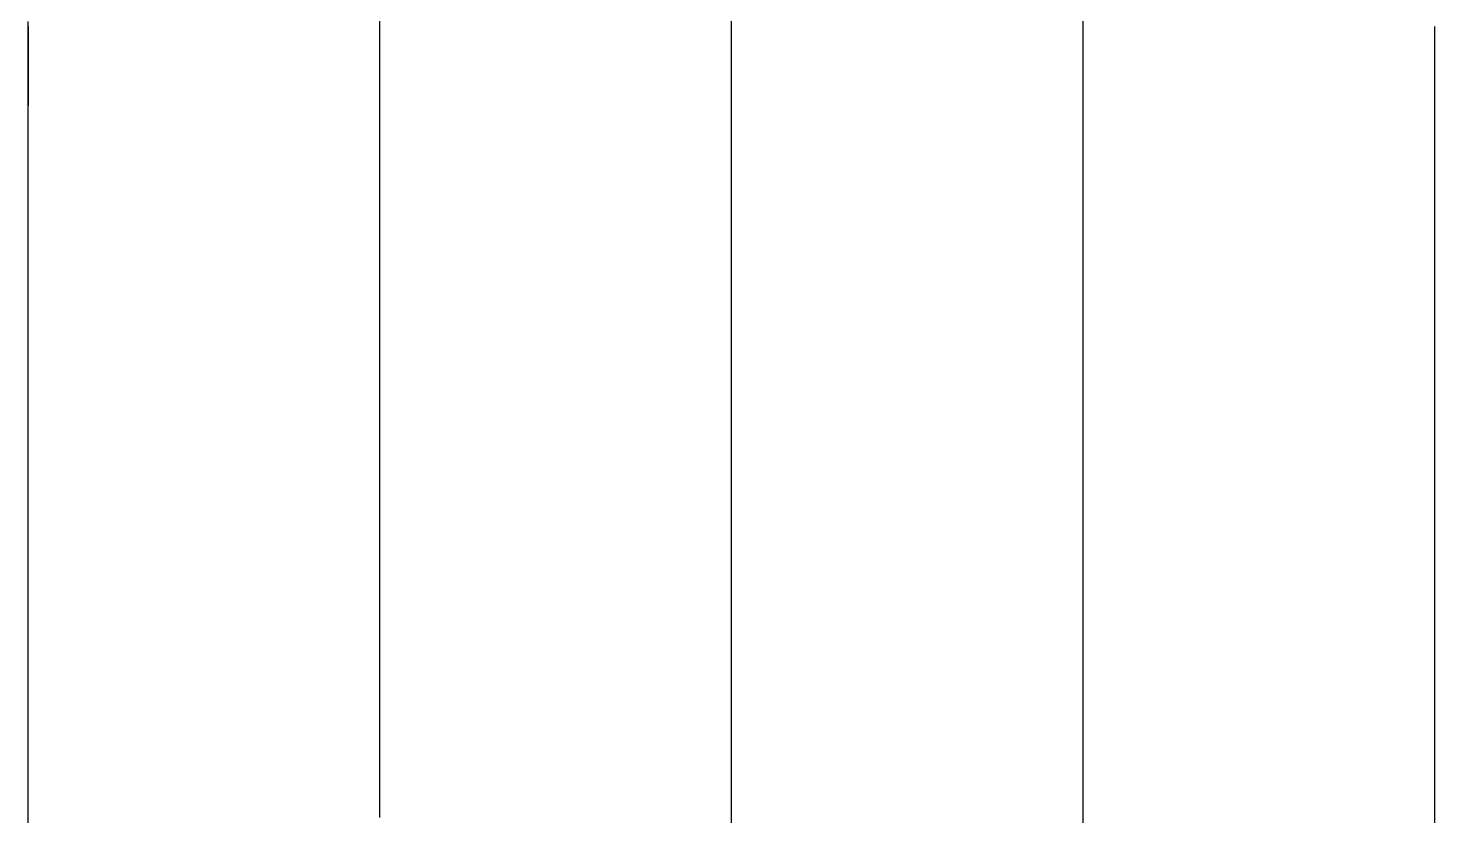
# Model space of a CAD drawing. Extents: x -400 to 0, y -315 to 2087.
# Drawn here: x -400.1 to -0.1, y 1293.6 to 1517.8 of the extents above; entities that cross this region are included whole.
import ezdxf

# ---------------------------------------------------------------- set-up
doc = ezdxf.new("R2010")
doc.units = 0

msp = doc.modelspace()

# ---------------------------------------------------------------- linework, layer by layer
at = {"layer": 'LAY0', "color": 2}
for points in [[(-300.1, 1293.26), (-300.1, 1300.63), (-300.1, 1308.01), (-300.1, 1315.38), (-300.1, 1320.91), (-300.1, 1326.44), (-300.1, 1331.98), (-300.1, 1337.51), (-300.1, 1343.04), (-300.1, 1348.57), (-300.1, 1354.1), (-300.1, 1359.63), (-300.1, 1367.01), (-300.1, 1374.38), (-300.1, 1381.76), (-300.1, 1387.29), (-300.1, 1392.82), (-300.1, 1398.35), (-300.1, 1403.88), (-300.1, 1409.41), (-300.1, 1414.94), (-300.1, 1420.48), (-300.1, 1426.01), (-300.1, 1433.38), (-300.1, 1440.76), (-300.1, 1448.13), (-300.1, 1453.66), (-300.1, 1459.19), (-300.1, 1464.73), (-300.1, 1470.26), (-300.1, 1475.79), (-300.1, 1481.32), (-300.1, 1486.85), (-300.1, 1492.38), (-300.1, 1499.76), (-300.1, 1507.13), (-300.1, 1514.51), (-300.1, 1520.04)], [(-200.1, 1289.27), (-200.1, 1294.8), (-200.1, 1300.33), (-200.1, 1305.86), (-200.1, 1311.39), (-200.1, 1316.92), (-200.1, 1322.46), (-200.1, 1327.99), (-200.1, 1333.52), (-200.1, 1340.89), (-200.1, 1348.27), (-200.1, 1355.64), (-200.1, 1361.17), (-200.1, 1366.71), (-200.1, 1372.24), (-200.1, 1377.77), (-200.1, 1383.3), (-200.1, 1388.83), (-200.1, 1394.36), (-200.1, 1399.89), (-200.1, 1407.27), (-200.1, 1414.64), (-200.1, 1422.02), (-200.1, 1427.55), (-200.1, 1433.08), (-200.1, 1438.61), (-200.1, 1444.14), (-200.1, 1449.67), (-200.1, 1455.21), (-200.1, 1460.74), (-200.1, 1466.27), (-200.1, 1473.64), (-200.1, 1481.02), (-200.1, 1488.39), (-200.1, 1493.92), (-200.1, 1499.46), (-200.1, 1504.99), (-200.1, 1510.52), (-200.1, 1516.05), (-200.1, 1521.58)], [(-100.1, 1301.17), (-100.1, 1306.7), (-100.1, 1312.24), (-100.1, 1317.77), (-100.1, 1323.3), (-100.1, 1330.67), (-100.1, 1338.05), (-100.1, 1345.42), (-100.1, 1350.95), (-100.1, 1356.49), (-100.1, 1362.02), (-100.1, 1367.55), (-100.1, 1373.08), (-100.1, 1378.61), (-100.1, 1384.14), (-100.1, 1389.67), (-100.1, 1397.05), (-100.1, 1404.42), (-100.1, 1411.8), (-100.1, 1417.33), (-100.1, 1422.86), (-100.1, 1428.39), (-100.1, 1433.92), (-100.1, 1439.45), (-100.1, 1444.99), (-100.1, 1450.52), (-100.1, 1456.05), (-100.1, 1463.42), (-100.1, 1470.8), (-100.1, 1478.17), (-100.1, 1483.7), (-100.1, 1489.24), (-100.1, 1494.77), (-100.1, 1500.3), (-100.1, 1505.83), (-100.1, 1511.36), (-100.1, 1516.89), (-100.1, 1522.42)], [(-400.1, 1288.56), (-400.1, 1295.94), (-400.1, 1303.31), (-400.1, 1310.69), (-400.1, 1316.22), (-400.1, 1321.75), (-400.1, 1327.28), (-400.1, 1332.81), (-400.1, 1338.34), (-400.1, 1343.87), (-400.1, 1349.4), (-400.1, 1354.94), (-400.1, 1362.31), (-400.1, 1369.69), (-400.1, 1377.06), (-400.1, 1382.59), (-400.1, 1388.12), (-400.1, 1393.65), (-400.1, 1399.19), (-400.1, 1404.72), (-400.1, 1410.25), (-400.1, 1415.78), (-400.1, 1421.31), (-400.1, 1428.69), (-400.1, 1436.06), (-400.1, 1443.44), (-400.1, 1448.97), (-400.1, 1454.5), (-400.1, 1460.03), (-400.1, 1465.56), (-400.1, 1470.31), (-400.1, 1475.06), (-400.1, 1479.83), (-400.1, 1484.62), (-400.1, 1491.06), (-400.1, 1497.58), (-400.1, 1504.21), (-400.1, 1509.27), (-400.1, 1514.42), (-400.1, 1519.66)], [(-400.1, 1518.22), (-400.1, 1517.67), (-400.1, 1517.1), (-400.1, 1516.53), (-400.1, 1516.09), (-400.1, 1515.65), (-400.1, 1515.21), (-400.1, 1514.75), (-400.1, 1514.3), (-400.1, 1513.84), (-400.1, 1513.37), (-400.1, 1512.9), (-400.1, 1512.27), (-400.1, 1511.64), (-400.1, 1511), (-400.1, 1510.51), (-400.1, 1510.02), (-400.1, 1509.53), (-400.1, 1509.03), (-400.1, 1508.53), (-400.1, 1508.02), (-400.1, 1507.51), (-400.1, 1506.99), (-400.1, 1506.3), (-400.1, 1505.59), (-400.1, 1504.87), (-400.1, 1504.32), (-400.1, 1503.77), (-400.1, 1503.22), (-400.1, 1502.66), (-400.1, 1502.09), (-400.1, 1501.52), (-400.1, 1500.95), (-400.1, 1500.37), (-400.1, 1499.6), (-400.1, 1498.82), (-400.1, 1498.03), (-400.1, 1497.44), (-400.1, 1496.84), (-400.1, 1496.24), (-400.1, 1495.63)], [(-400.1, 1292.13), (-400.1, 1294.34), (-400.1, 1296), (-400.1, 1297.66), (-400.1, 1299.32), (-400.1, 1300.98), (-400.1, 1302.64), (-400.1, 1304.29), (-400.1, 1305.94), (-400.1, 1307.59), (-400.1, 1309.78), (-400.1, 1311.96), (-400.1, 1314.14), (-400.1, 1315.78), (-400.1, 1317.42), (-400.1, 1319.06), (-400.1, 1320.7), (-400.1, 1322.34), (-400.1, 1323.97), (-400.1, 1325.6), (-400.1, 1327.23), (-400.1, 1329.39), (-400.1, 1331.55), (-400.1, 1333.71), (-400.1, 1335.33), (-400.1, 1336.95), (-400.1, 1338.57), (-400.1, 1340.19), (-400.1, 1341.82), (-400.1, 1343.43), (-400.1, 1345.04), (-400.1, 1346.65), (-400.1, 1348.79), (-400.1, 1350.93), (-400.1, 1353.07), (-400.1, 1354.67), (-400.1, 1356.28), (-400.1, 1357.88), (-400.1, 1359.49), (-400.1, 1361.08), (-400.1, 1362.66), (-400.1, 1364.24), (-400.1, 1365.8), (-400.1, 1367.88), (-400.1, 1369.93), (-400.1, 1371.97), (-400.1, 1373.49), (-400.1, 1375), (-400.1, 1376.49), (-400.1, 1377.98), (-400.1, 1379.46), (-400.1, 1380.92), (-400.1, 1382.38), (-400.1, 1383.83), (-400.1, 1385.75), (-400.1, 1387.66), (-400.1, 1389.55), (-400.1, 1390.95), (-400.1, 1392.35), (-400.1, 1393.74), (-400.1, 1395.11), (-400.1, 1396.48), (-400.1, 1397.84), (-400.1, 1399.19), (-400.1, 1400.53), (-400.1, 1402.31), (-400.1, 1404.07), (-400.1, 1405.82), (-400.1, 1407.12), (-400.1, 1408.41), (-400.1, 1409.69), (-400.1, 1410.97), (-400.1, 1412.23), (-400.1, 1413.49), (-400.1, 1414.74), (-400.1, 1415.98), (-400.1, 1417.62), (-400.1, 1419.25), (-400.1, 1420.87), (-400.1, 1422.07), (-400.1, 1423.26), (-400.1, 1424.45), (-400.1, 1425.63), (-400.1, 1426.79), (-400.1, 1427.96), (-400.1, 1429.11), (-400.1, 1430.26), (-400.1, 1431.77), (-400.1, 1433.27), (-400.1, 1434.76), (-400.1, 1435.87), (-400.1, 1436.97), (-400.1, 1438.06), (-400.1, 1439.15), (-400.1, 1440.22), (-400.1, 1441.29), (-400.1, 1442.35), (-400.1, 1443.41), (-400.1, 1444.8), (-400.1, 1446.18), (-400.1, 1447.55), (-400.1, 1448.57), (-400.1, 1449.58), (-400.1, 1450.58), (-400.1, 1451.58), (-400.1, 1452.57), (-400.1, 1453.55), (-400.1, 1454.52), (-400.1, 1455.49), (-400.1, 1456.77), (-400.1, 1458.04), (-400.1, 1459.3), (-400.1, 1460.23), (-400.1, 1461.16), (-400.1, 1462.08), (-400.1, 1463), (-400.1, 1463.91), (-400.1, 1464.81), (-400.1, 1465.7), (-400.1, 1466.59), (-400.1, 1467.77), (-400.1, 1468.93), (-400.1, 1470.08), (-400.1, 1470.94), (-400.1, 1471.79), (-400.1, 1472.64), (-400.1, 1473.48), (-400.1, 1474.42), (-400.1, 1475.34), (-400.1, 1476.26), (-400.1, 1477.17), (-400.1, 1478.37), (-400.1, 1479.56), (-400.1, 1480.74), (-400.1, 1481.61), (-400.1, 1482.48), (-400.1, 1483.34), (-400.1, 1484.19), (-400.1, 1485.03), (-400.1, 1485.87), (-400.1, 1486.7), (-400.1, 1487.52), (-400.1, 1488.6), (-400.1, 1489.67), (-400.1, 1490.72), (-400.1, 1491.51), (-400.1, 1492.28), (-400.1, 1493.06), (-400.1, 1493.82), (-400.1, 1494.58), (-400.1, 1495.32), (-400.1, 1496.06), (-400.1, 1496.8), (-400.1, 1497.76), (-400.1, 1498.71), (-400.1, 1499.65), (-400.1, 1500.35), (-400.1, 1501.04), (-400.1, 1501.72), (-400.1, 1502.4), (-400.1, 1503.06), (-400.1, 1503.73), (-400.1, 1504.38), (-400.1, 1505.02), (-400.1, 1505.87), (-400.1, 1506.71), (-400.1, 1507.53), (-400.1, 1508.14), (-400.1, 1508.75), (-400.1, 1509.34), (-400.1, 1509.93), (-400.1, 1510.39), (-400.1, 1510.85), (-400.1, 1511.3), (-400.1, 1511.74), (-400.1, 1512.33), (-400.1, 1512.91), (-400.1, 1513.48), (-400.1, 1513.9), (-400.1, 1514.32), (-400.1, 1514.74), (-400.1, 1515.15), (-400.1, 1515.56), (-400.1, 1515.96), (-400.1, 1516.36), (-400.1, 1516.76), (-400.1, 1517.27), (-400.1, 1517.79)], [(-300.1, 1293.16), (-300.1, 1294.86), (-300.1, 1296.55), (-300.1, 1298.25), (-300.1, 1299.94), (-300.1, 1301.64), (-300.1, 1303.89), (-300.1, 1306.15), (-300.1, 1308.4), (-300.1, 1310.08), (-300.1, 1311.76), (-300.1, 1313.44), (-300.1, 1315.11), (-300.1, 1316.77), (-300.1, 1318.44), (-300.1, 1320.11), (-300.1, 1321.78), (-300.1, 1324), (-300.1, 1326.22), (-300.1, 1328.43), (-300.1, 1330.09), (-300.1, 1331.74), (-300.1, 1333.39), (-300.1, 1335.04), (-300.1, 1336.68), (-300.1, 1338.32), (-300.1, 1339.96), (-300.1, 1341.61), (-300.1, 1343.8), (-300.1, 1345.98), (-300.1, 1348.17), (-300.1, 1349.8), (-300.1, 1351.43), (-300.1, 1353.06), (-300.1, 1354.69), (-300.1, 1356.31), (-300.1, 1357.93), (-300.1, 1359.56), (-300.1, 1361.18), (-300.1, 1363.34), (-300.1, 1365.51), (-300.1, 1367.67), (-300.1, 1369.28), (-300.1, 1370.9), (-300.1, 1372.51), (-300.1, 1374.11), (-300.1, 1375.72), (-300.1, 1377.33), (-300.1, 1378.93), (-300.1, 1380.54), (-300.1, 1382.68), (-300.1, 1384.82), (-300.1, 1386.96), (-300.1, 1388.56), (-300.1, 1390.16), (-300.1, 1391.75), (-300.1, 1393.35), (-300.1, 1394.94), (-300.1, 1396.53), (-300.1, 1398.12), (-300.1, 1399.71), (-300.1, 1401.84), (-300.1, 1403.96), (-300.1, 1406.08), (-300.1, 1407.66), (-300.1, 1409.25), (-300.1, 1410.83), (-300.1, 1412.41), (-300.1, 1413.98), (-300.1, 1415.55), (-300.1, 1417.1), (-300.1, 1418.65), (-300.1, 1420.7), (-300.1, 1422.72), (-300.1, 1424.74), (-300.1, 1426.23), (-300.1, 1427.72), (-300.1, 1429.2), (-300.1, 1430.67), (-300.1, 1432.12), (-300.1, 1433.57), (-300.1, 1435.01), (-300.1, 1436.44), (-300.1, 1438.33), (-300.1, 1440.2), (-300.1, 1442.06), (-300.1, 1443.44), (-300.1, 1444.82), (-300.1, 1446.18), (-300.1, 1447.54), (-300.1, 1448.88), (-300.1, 1450.22), (-300.1, 1451.55), (-300.1, 1452.87), (-300.1, 1454.61), (-300.1, 1456.34), (-300.1, 1458.06), (-300.1, 1459.34), (-300.1, 1460.6), (-300.1, 1461.86), (-300.1, 1463.11), (-300.1, 1464.35), (-300.1, 1465.59), (-300.1, 1466.81), (-300.1, 1468.03), (-300.1, 1469.64), (-300.1, 1471.24), (-300.1, 1472.82), (-300.1, 1474), (-300.1, 1475.16), (-300.1, 1476.33), (-300.1, 1477.48), (-300.1, 1478.62), (-300.1, 1479.76), (-300.1, 1480.89), (-300.1, 1482.01), (-300.1, 1483.49), (-300.1, 1484.96), (-300.1, 1486.41), (-300.1, 1487.49), (-300.1, 1488.57), (-300.1, 1489.63), (-300.1, 1490.69), (-300.1, 1491.74), (-300.1, 1492.78), (-300.1, 1493.82), (-300.1, 1494.84), (-300.1, 1496.2), (-300.1, 1497.55), (-300.1, 1498.88), (-300.1, 1499.88), (-300.1, 1500.86), (-300.1, 1501.83), (-300.1, 1502.8), (-300.1, 1503.76), (-300.1, 1504.72), (-300.1, 1505.67), (-300.1, 1506.61), (-300.1, 1507.85), (-300.1, 1509.09), (-300.1, 1510.31), (-300.1, 1511.22), (-300.1, 1512.12), (-300.1, 1513.01), (-300.1, 1513.9), (-300.1, 1514.78), (-300.1, 1515.65), (-300.1, 1516.52), (-300.1, 1517.38), (-300.1, 1518.52)], [(-200.1, 1292.27), (-200.1, 1293.99), (-200.1, 1295.7), (-200.1, 1297.42), (-200.1, 1299.71), (-200.1, 1301.99), (-200.1, 1304.27), (-200.1, 1305.98), (-200.1, 1307.69), (-200.1, 1309.39), (-200.1, 1311.08), (-200.1, 1312.78), (-200.1, 1314.48), (-200.1, 1316.17), (-200.1, 1317.87), (-200.1, 1320.13), (-200.1, 1322.38), (-200.1, 1324.64), (-200.1, 1326.32), (-200.1, 1328.01), (-200.1, 1329.69), (-200.1, 1331.36), (-200.1, 1333.04), (-200.1, 1334.71), (-200.1, 1336.39), (-200.1, 1338.06), (-200.1, 1340.29), (-200.1, 1342.51), (-200.1, 1344.73), (-200.1, 1346.4), (-200.1, 1348.06), (-200.1, 1349.72), (-200.1, 1351.37), (-200.1, 1353.02), (-200.1, 1354.67), (-200.1, 1356.32), (-200.1, 1357.97), (-200.1, 1360.17), (-200.1, 1362.36), (-200.1, 1364.55), (-200.1, 1366.18), (-200.1, 1367.82), (-200.1, 1369.45), (-200.1, 1371.08), (-200.1, 1372.71), (-200.1, 1374.33), (-200.1, 1375.96), (-200.1, 1377.58), (-200.1, 1379.75), (-200.1, 1381.91), (-200.1, 1384.07), (-200.1, 1385.69), (-200.1, 1387.31), (-200.1, 1388.92), (-200.1, 1390.53), (-200.1, 1392.14), (-200.1, 1393.75), (-200.1, 1395.36), (-200.1, 1396.96), (-200.1, 1399.11), (-200.1, 1401.25), (-200.1, 1403.39), (-200.1, 1404.99), (-200.1, 1406.59), (-200.1, 1408.18), (-200.1, 1409.78), (-200.1, 1411.37), (-200.1, 1412.97), (-200.1, 1414.56), (-200.1, 1416.15), (-200.1, 1418.27), (-200.1, 1420.39), (-200.1, 1422.51), (-200.1, 1424.1), (-200.1, 1425.69), (-200.1, 1427.27), (-200.1, 1428.85), (-200.1, 1430.43), (-200.1, 1432.01), (-200.1, 1433.59), (-200.1, 1435.17), (-200.1, 1437.27), (-200.1, 1439.38), (-200.1, 1441.48), (-200.1, 1443.05), (-200.1, 1444.63), (-200.1, 1446.2), (-200.1, 1447.77), (-200.1, 1449.33), (-200.1, 1450.88), (-200.1, 1452.43), (-200.1, 1453.96), (-200.1, 1455.99), (-200.1, 1458), (-200.1, 1460), (-200.1, 1461.48), (-200.1, 1462.96), (-200.1, 1464.42), (-200.1, 1465.88), (-200.1, 1467.32), (-200.1, 1468.76), (-200.1, 1470.18), (-200.1, 1471.6), (-200.1, 1473.47), (-200.1, 1475.32), (-200.1, 1477.16), (-200.1, 1478.53), (-200.1, 1479.89), (-200.1, 1481.25), (-200.1, 1482.59), (-200.1, 1483.92), (-200.1, 1485.24), (-200.1, 1486.56), (-200.1, 1487.86), (-200.1, 1489.59), (-200.1, 1491.29), (-200.1, 1492.99), (-200.1, 1494.25), (-200.1, 1495.5), (-200.1, 1496.75), (-200.1, 1497.99), (-200.1, 1499.21), (-200.1, 1500.43), (-200.1, 1501.64), (-200.1, 1502.84), (-200.1, 1504.43), (-200.1, 1506), (-200.1, 1507.56), (-200.1, 1508.72), (-200.1, 1509.87), (-200.1, 1511.02), (-200.1, 1512.16), (-200.1, 1513.29), (-200.1, 1514.41), (-200.1, 1515.53), (-200.1, 1516.63), (-200.1, 1518.09)], [(-100.1, 1288.97), (-100.1, 1293.59), (-100.1, 1298.2), (-100.1, 1301.64), (-100.1, 1305.08), (-100.1, 1308.5), (-100.1, 1311.92), (-100.1, 1313.62), (-100.1, 1315.33), (-100.1, 1317.03), (-100.1, 1318.73), (-100.1, 1321), (-100.1, 1323.26), (-100.1, 1325.52), (-100.1, 1327.21), (-100.1, 1328.9), (-100.1, 1330.6), (-100.1, 1332.28), (-100.1, 1333.97), (-100.1, 1335.66), (-100.1, 1337.34), (-100.1, 1339.02), (-100.1, 1341.26), (-100.1, 1343.5), (-100.1, 1345.74), (-100.1, 1347.41), (-100.1, 1349.08), (-100.1, 1350.75), (-100.1, 1352.42), (-100.1, 1354.09), (-100.1, 1355.75), (-100.1, 1357.41), (-100.1, 1359.07), (-100.1, 1361.29), (-100.1, 1363.5), (-100.1, 1365.7), (-100.1, 1367.36), (-100.1, 1369.01), (-100.1, 1370.65), (-100.1, 1372.3), (-100.1, 1373.94), (-100.1, 1375.58), (-100.1, 1377.22), (-100.1, 1378.86), (-100.1, 1381.04), (-100.1, 1383.22), (-100.1, 1385.4), (-100.1, 1387.02), (-100.1, 1388.65), (-100.1, 1390.27), (-100.1, 1391.89), (-100.1, 1393.51), (-100.1, 1395.13), (-100.1, 1396.75), (-100.1, 1398.36), (-100.1, 1400.51), (-100.1, 1402.66), (-100.1, 1404.81), (-100.1, 1406.42), (-100.1, 1408.03), (-100.1, 1409.63), (-100.1, 1411.24), (-100.1, 1412.84), (-100.1, 1414.44), (-100.1, 1416.04), (-100.1, 1417.64), (-100.1, 1419.77), (-100.1, 1421.9), (-100.1, 1424.02), (-100.1, 1425.62), (-100.1, 1427.21), (-100.1, 1428.8), (-100.1, 1430.39), (-100.1, 1431.98), (-100.1, 1433.56), (-100.1, 1435.15), (-100.1, 1436.73), (-100.1, 1438.84), (-100.1, 1440.95), (-100.1, 1443.06), (-100.1, 1444.64), (-100.1, 1446.22), (-100.1, 1447.8), (-100.1, 1449.37), (-100.1, 1450.95), (-100.1, 1452.52), (-100.1, 1454.09), (-100.1, 1455.67), (-100.1, 1457.76), (-100.1, 1459.86), (-100.1, 1461.95), (-100.1, 1463.51), (-100.1, 1465.08), (-100.1, 1466.65), (-100.1, 1468.21), (-100.1, 1469.77), (-100.1, 1471.32), (-100.1, 1472.85), (-100.1, 1474.38), (-100.1, 1476.4), (-100.1, 1478.41), (-100.1, 1480.39), (-100.1, 1481.87), (-100.1, 1483.34), (-100.1, 1484.8), (-100.1, 1486.25), (-100.1, 1487.68), (-100.1, 1489.11), (-100.1, 1490.53), (-100.1, 1491.94), (-100.1, 1493.8), (-100.1, 1495.64), (-100.1, 1497.47), (-100.1, 1498.84), (-100.1, 1500.19), (-100.1, 1501.53), (-100.1, 1502.87), (-100.1, 1504.19), (-100.1, 1505.5), (-100.1, 1506.81), (-100.1, 1508.1), (-100.1, 1509.82), (-100.1, 1511.52), (-100.1, 1513.2), (-100.1, 1514.46), (-100.1, 1515.7), (-100.1, 1516.94), (-100.1, 1518.16)], [(-0.1, 1291.5), (-0.1, 1296.12), (-0.1, 1300.73), (-0.1, 1305.32), (-0.1, 1308.75), (-0.1, 1312.18), (-0.1, 1315.59), (-0.1, 1319), (-0.1, 1320.7), (-0.1, 1322.4), (-0.1, 1324.1), (-0.1, 1325.79), (-0.1, 1328.05), (-0.1, 1330.31), (-0.1, 1332.57), (-0.1, 1334.26), (-0.1, 1335.94), (-0.1, 1337.63), (-0.1, 1339.32), (-0.1, 1341), (-0.1, 1342.68), (-0.1, 1344.36), (-0.1, 1346.04), (-0.1, 1348.27), (-0.1, 1350.51), (-0.1, 1352.73), (-0.1, 1354.4), (-0.1, 1356.07), (-0.1, 1357.74), (-0.1, 1359.41), (-0.1, 1361.07), (-0.1, 1362.73), (-0.1, 1364.39), (-0.1, 1366.05), (-0.1, 1368.25), (-0.1, 1370.46), (-0.1, 1372.66), (-0.1, 1374.31), (-0.1, 1375.95), (-0.1, 1377.6), (-0.1, 1379.24), (-0.1, 1380.88), (-0.1, 1382.52), (-0.1, 1384.16), (-0.1, 1385.79), (-0.1, 1387.97), (-0.1, 1390.14), (-0.1, 1392.31), (-0.1, 1393.94), (-0.1, 1395.56), (-0.1, 1397.18), (-0.1, 1398.8), (-0.1, 1400.42), (-0.1, 1402.03), (-0.1, 1403.65), (-0.1, 1405.26), (-0.1, 1407.41), (-0.1, 1409.55), (-0.1, 1411.69), (-0.1, 1413.3), (-0.1, 1414.9), (-0.1, 1416.51), (-0.1, 1418.11), (-0.1, 1419.71), (-0.1, 1421.31), (-0.1, 1422.9), (-0.1, 1424.5), (-0.1, 1426.63), (-0.1, 1428.75), (-0.1, 1430.87), (-0.1, 1432.46), (-0.1, 1434.05), (-0.1, 1435.64), (-0.1, 1437.23), (-0.1, 1438.81), (-0.1, 1440.4), (-0.1, 1441.98), (-0.1, 1443.56), (-0.1, 1445.67), (-0.1, 1447.78), (-0.1, 1449.88), (-0.1, 1451.46), (-0.1, 1453.04), (-0.1, 1454.61), (-0.1, 1456.19), (-0.1, 1457.76), (-0.1, 1459.33), (-0.1, 1460.9), (-0.1, 1462.47), (-0.1, 1464.56), (-0.1, 1466.65), (-0.1, 1468.74), (-0.1, 1470.31), (-0.1, 1471.87), (-0.1, 1473.44), (-0.1, 1475), (-0.1, 1476.56), (-0.1, 1478.1), (-0.1, 1479.64), (-0.1, 1481.16), (-0.1, 1483.18), (-0.1, 1485.18), (-0.1, 1487.17), (-0.1, 1488.64), (-0.1, 1490.11), (-0.1, 1491.56), (-0.1, 1493.01), (-0.1, 1494.44), (-0.1, 1495.87), (-0.1, 1497.28), (-0.1, 1498.69), (-0.1, 1500.55), (-0.1, 1502.39), (-0.1, 1504.22), (-0.1, 1505.58), (-0.1, 1506.93), (-0.1, 1508.27), (-0.1, 1509.6), (-0.1, 1510.92), (-0.1, 1512.23), (-0.1, 1513.53), (-0.1, 1514.83), (-0.1, 1516.54), (-0.1, 1518.23)], [(-0.1, 1319), (-0.1, 1324.53), (-0.1, 1330.06), (-0.1, 1335.59), (-0.1, 1341.12), (-0.1, 1348.5), (-0.1, 1355.87), (-0.1, 1363.25), (-0.1, 1368.78), (-0.1, 1374.31), (-0.1, 1379.84), (-0.1, 1385.37), (-0.1, 1390.91), (-0.1, 1396.44), (-0.1, 1401.97), (-0.1, 1407.5), (-0.1, 1414.87), (-0.1, 1422.25), (-0.1, 1429.62), (-0.1, 1435.16), (-0.1, 1440.69), (-0.1, 1446.22), (-0.1, 1451.75), (-0.1, 1457.28), (-0.1, 1462.81), (-0.1, 1468.34), (-0.1, 1473.87), (-0.1, 1481.25), (-0.1, 1488.62), (-0.1, 1496), (-0.1, 1501.53), (-0.1, 1507.06), (-0.1, 1512.59), (-0.1, 1518.12)]]:
    msp.add_lwpolyline(points, dxfattribs=at)

doc.saveas('drawing.dxf')
